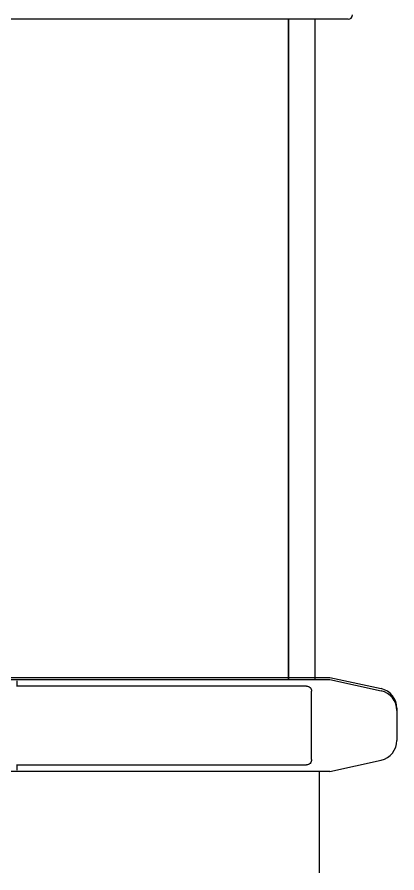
# Model space of a CAD drawing. Header units: millimetres. Extents: x 7589 to 12925, y 625 to 5429.
# Drawn here: x 8410.1 to 8496.7, y 3617.5 to 3812.7 of the extents above; entities that cross this region are included whole.
import ezdxf

# ---------------------------------------------------------------- set-up
doc = ezdxf.new("R2010")
doc.units = ezdxf.units.MM
doc.header["$LTSCALE"] = 307.34
doc.layers.get('0').update_dxf_attribs({"linetype": 'CONTINUOUS'})

msp = doc.modelspace()

# ---------------------------------------------------------------- linework, layer by layer
at = {"color": 0, "linetype": 'Continuous'}
for p, q in [((8485.55376, 3812.19849), (8272.55376, 3812.19849)), ((8471.92166, 3661.56476), (8471.92166, 3812.19849)), ((8471.98138, 3812.19849), (8471.98138, 3661.56476)), ((8478.05376, 3661.56476), (8478.05376, 3812.19849)), ((8406.55973, 3661.56476), (8481.39753, 3661.56476)), ((8406.6096, 3662.05821), (8481.39753, 3662.05821)), ((8410.1096, 3660.09703), (8410.1096, 3661.29703)), ((8410.1096, 3660.09703), (8410.1096, 3661.29703)), ((8481.39753, 3662.05821), (8493.04212, 3659.4964)), ((8481.39753, 3661.56476), (8493.04212, 3659.00295)), ((8476.0687, 3660.09703), (8409.93388, 3660.09703)), ((8476.0687, 3660.09703), (8409.93388, 3660.09703)), ((8477.20401, 3643.29703), (8477.20401, 3658.89703)), ((8477.20401, 3643.29703), (8477.20401, 3658.89703)), ((8496.65376, 3655.00384), (8496.65376, 3648.98732)), ((8496.65376, 3654.51038), (8496.65376, 3648.49387)), ((8496.65376, 3648.98732), (8496.65376, 3647.68368)), ((8496.65376, 3648.49387), (8496.65376, 3647.68368)), ((8481.39771, 3640.62935), (8493.04212, 3643.19112)), ((8481.39771, 3640.62935), (8493.04212, 3643.19112)), ((8409.9338, 3642.09703), (8476.06874, 3642.09703)), ((8409.9338, 3642.09703), (8476.06874, 3642.09703)), ((8410.1096, 3640.89703), (8410.1096, 3642.09703)), ((8410.1096, 3640.89703), (8410.1096, 3642.09703)), ((8481.39771, 3640.62935), (8406.8596, 3640.62935)), ((8481.39771, 3640.62935), (8406.8596, 3640.62935)), ((8479.05376, 3617.46186), (8479.05376, 3640.62935)), ((8479.05376, 3617.46186), (8479.05376, 3640.62935))]:
    msp.add_line(p, q, dxfattribs=at)
for centre, radius, start, end in [((8485.55376, 3813.19849), 1, 270, 0), ((8492.05376, 3655.00384), 4.6, 0, 77.5925815), ((8492.05376, 3654.51038), 4.6, 0, 77.5925815), ((8492.05376, 3647.68368), 4.6, 282.4107393, 0), ((8492.05376, 3647.68368), 4.6, 282.4107393, 0)]:
    msp.add_arc(centre, radius, start, end, dxfattribs=at)
for points, knots in [([(8476.06918, 3660.09703), (8476.35917, 3660.09719), (8476.98222, 3659.83578), (8477.20401, 3659.20433), (8477.20401, 3658.89703)], [0, 0, 0, 0, 0.485519413, 1, 1, 1, 1]), ([(8476.06918, 3660.09703), (8476.35917, 3660.09719), (8476.98222, 3659.83578), (8477.20401, 3659.20433), (8477.20401, 3658.89703)], [0, 0, 0, 0, 0.485519413, 1, 1, 1, 1]), ([(8477.20401, 3643.29703), (8477.20401, 3642.98973), (8476.98222, 3642.35828), (8476.35917, 3642.09687), (8476.06918, 3642.09703)], [0, 0, 0, 0, 0.514490682, 1, 1, 1, 1]), ([(8477.20401, 3643.29703), (8477.20401, 3642.98973), (8476.98222, 3642.35828), (8476.35917, 3642.09687), (8476.06918, 3642.09703)], [0, 0, 0, 0, 0.514490682, 1, 1, 1, 1])]:
    msp.add_open_spline(points, degree=3, knots=knots, dxfattribs=at)

doc.saveas('drawing.dxf')
